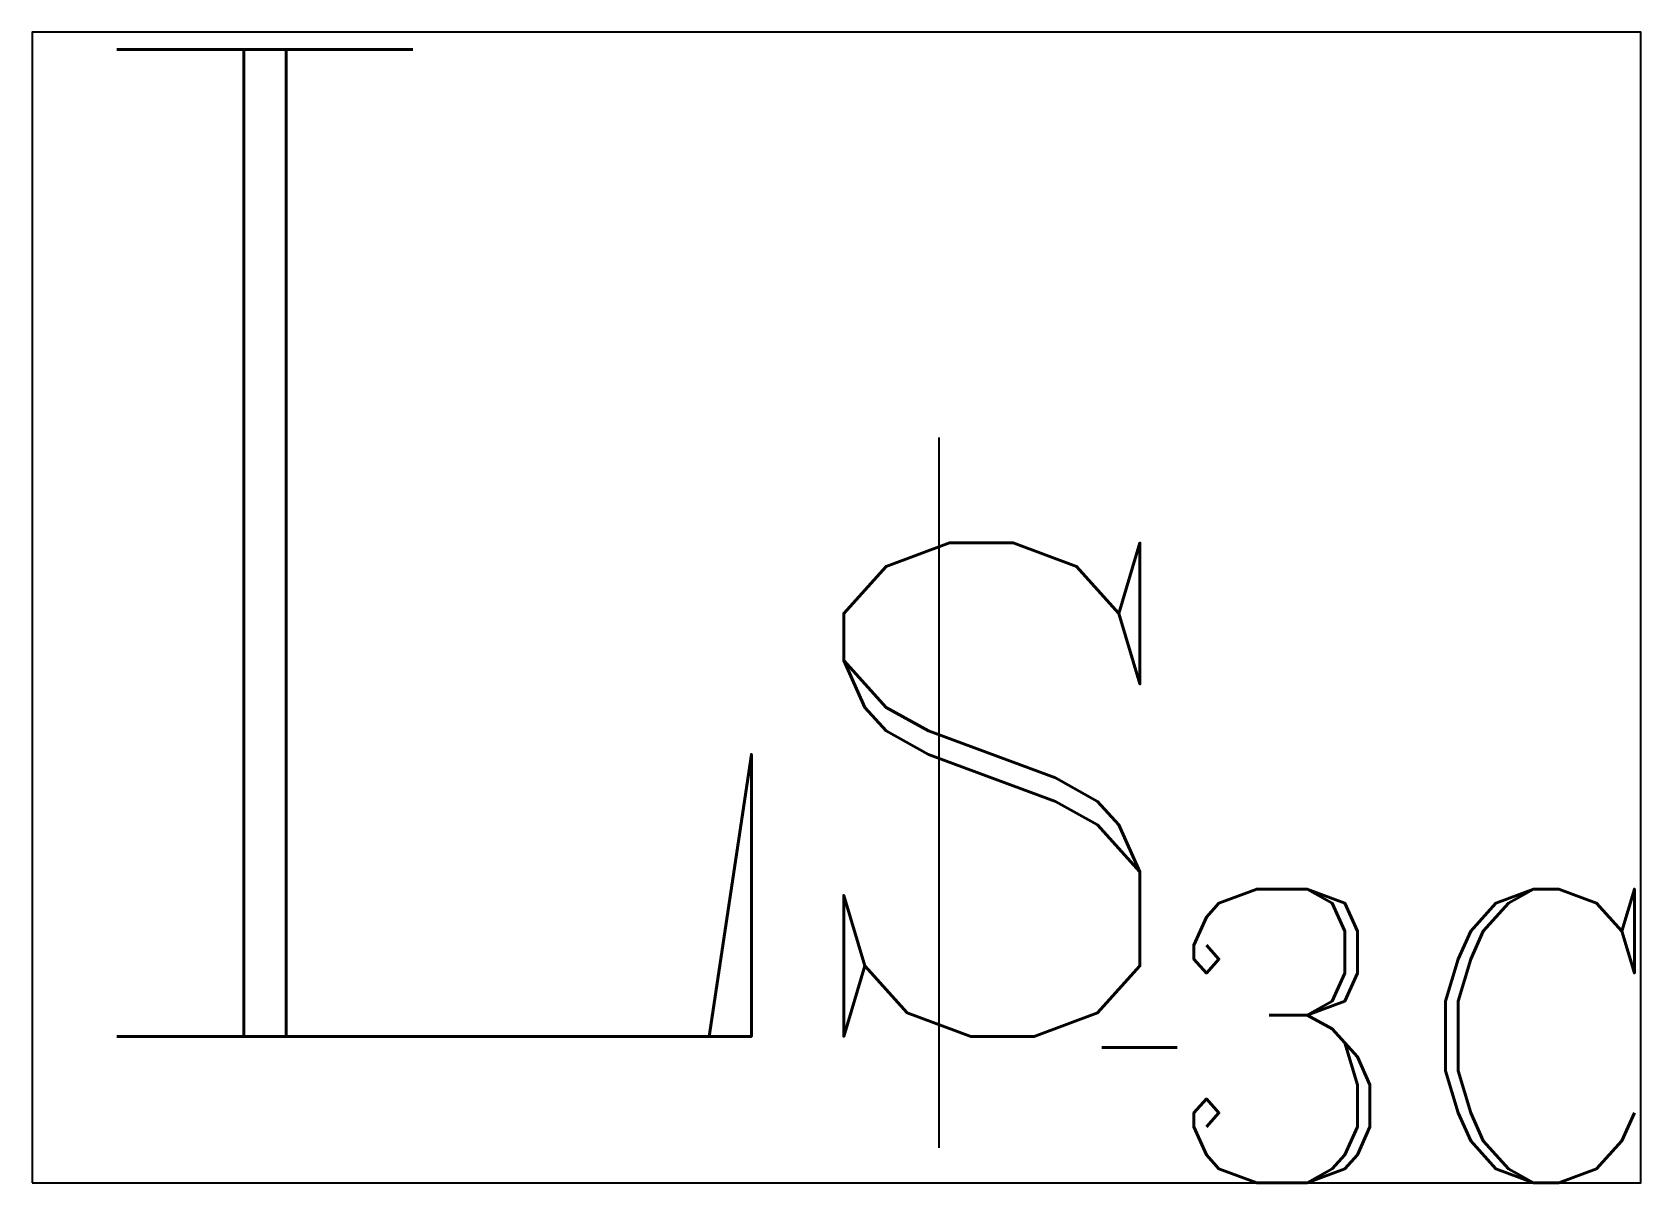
# Model space of a CAD drawing. Header units: inches. Extents: x -18.5 to 14.3, y -0.7 to 22.8.
import ezdxf

# ---------------------------------------------------------------- set-up
doc = ezdxf.new("R2010")
doc.units = ezdxf.units.IN
doc.header["$LTSCALE"] = 48
doc.header["$MEASUREMENT"] = 0
doc.styles.add('ROMANC', font='COMPLEX.SHX')
doc.styles.add('WSNotes', font='complex.shx', dxfattribs={"height": 18})

msp = doc.modelspace()

# ---------------------------------------------------------------- wipeouts: each hides what was drawn before it
msp.add_wipeout([(-18.521, -0.718), (14.339, -0.718), (14.339, 22.792), (-18.521, 22.792)])

# ---------------------------------------------------------------- next in the draw order: linework, layer by layer
msp.add_line((0, 14.513), (0, 0))
msp.add_lwpolyline([(-18.521, -0.718), (14.339, -0.718), (14.339, 22.792), (-18.521, 22.792)], close=True)

# ---------------------------------------------------------------- next in the draw order: texts
at = {"style": 'ROMANC'}
for s, height, p in [('L', 20.167, (-18.521, 2.274)), ('S', 10.084, (-3.239, 2.274)), ('3C', 6, (4.435, -0.718))]:
    msp.add_text(s, height=height, dxfattribs=at).set_placement(p)
at = {"insert": (2.985, 3.19), "char_height": 2, "width": 4.5, "attachment_point": 1, "style": 'WSNotes'}
msp.add_mtext('-', dxfattribs=at)

doc.saveas('drawing.dxf')
